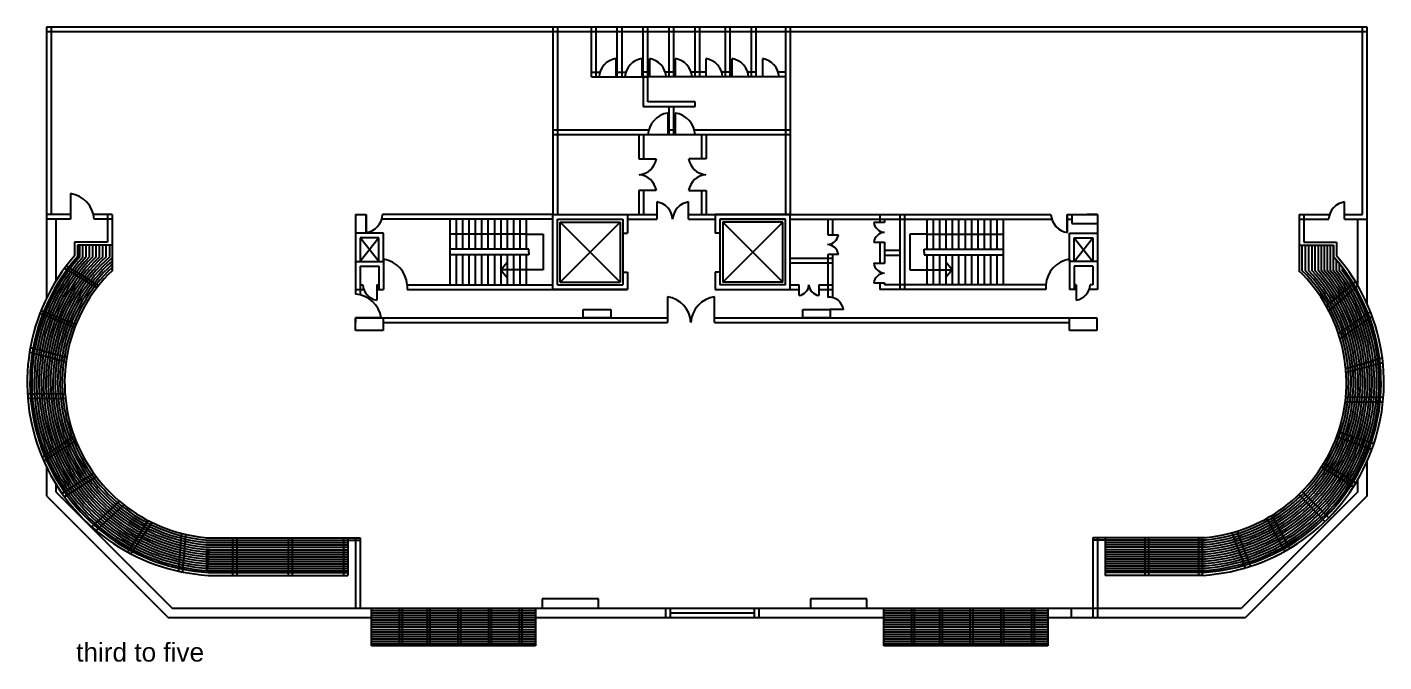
# Model space of a CAD drawing. Extents: x -212 to 1123, y -167 to 326.
# Drawn here: x -211.93 to -197.45, y -45.14 to -38.37 of the extents above; entities that cross this region are included whole.
import ezdxf

# ---------------------------------------------------------------- set-up
doc = ezdxf.new("R2010")
doc.units = 0
doc.layers.add('MIMIC_SIZE', color=7, linetype='CONTINUOUS')
doc.styles.get("Standard").update_dxf_attribs({"font": 'arial.ttf'})

msp = doc.modelspace()

# ---------------------------------------------------------------- linework, layer by layer
at = {"layer": 'MIMIC_SIZE'}
for p, q in [((-197.628, -38.368), (-211.728, -38.368)), ((-211.728, -38.368), (-211.728, -41.261)), ((-211.678, -38.368), (-211.678, -40.368)), ((-206.323, -38.368), (-206.323, -40.368)), ((-206.273, -38.368), (-206.273, -40.368)), ((-205.91, -38.899), (-205.91, -38.368)), ((-205.86, -38.899), (-205.86, -38.368)), ((-205.633, -38.899), (-205.633, -38.368)), ((-205.633, -38.899), (-205.633, -38.368)), ((-205.583, -38.899), (-205.583, -38.368)), ((-205.357, -38.899), (-205.357, -38.368)), ((-205.307, -38.899), (-205.307, -38.368)), ((-205.08, -38.899), (-205.08, -38.368)), ((-205.08, -38.899), (-205.08, -38.368)), ((-205.03, -38.899), (-205.03, -38.368)), ((-205.03, -38.899), (-205.03, -38.368)), ((-204.803, -38.899), (-204.803, -38.368)), ((-204.753, -38.899), (-204.753, -38.368)), ((-204.477, -38.899), (-204.477, -38.368)), ((-204.427, -38.899), (-204.427, -38.368)), ((-204.2, -38.899), (-204.2, -38.368)), ((-204.15, -38.899), (-204.15, -38.368)), ((-203.837, -38.368), (-203.837, -40.368)), ((-203.787, -38.368), (-203.787, -40.368)), ((-197.678, -40.368), (-197.678, -38.368)), ((-197.628, -40.418), (-197.628, -38.368)), ((-197.628, -38.418), (-211.728, -38.418)), ((-206.323, -38.418), (-206.323, -40.368)), ((-205.357, -38.899), (-205.357, -38.418)), ((-203.837, -38.418), (-203.837, -40.368)), ((-205.649, -38.704), (-205.649, -38.899)), ((-205.373, -38.704), (-205.373, -38.899)), ((-205.291, -38.704), (-205.291, -38.899)), ((-205.014, -38.704), (-205.014, -38.899)), ((-204.687, -38.704), (-204.687, -38.899)), ((-204.411, -38.704), (-204.411, -38.899)), ((-204.084, -38.704), (-204.084, -38.899)), ((-205.91, -38.849), (-205.819, -38.849)), ((-205.91, -38.899), (-205.583, -38.899)), ((-205.633, -38.849), (-205.542, -38.849)), ((-205.633, -38.899), (-205.307, -38.899)), ((-205.291, -38.849), (-205.357, -38.849)), ((-205.03, -38.899), (-205.357, -38.899)), ((-205.357, -38.899), (-205.357, -39.214)), ((-205.307, -39.164), (-205.307, -38.899)), ((-205.03, -38.849), (-205.121, -38.849)), ((-204.753, -38.899), (-205.08, -38.899)), ((-204.687, -38.849), (-204.845, -38.849)), ((-204.427, -38.899), (-204.753, -38.899)), ((-204.427, -38.849), (-204.518, -38.849)), ((-204.15, -38.899), (-204.477, -38.899)), ((-204.15, -38.849), (-204.241, -38.849)), ((-203.837, -38.899), (-204.15, -38.899)), ((-203.837, -38.849), (-203.915, -38.849)), ((-205.357, -39.214), (-204.801, -39.214)), ((-204.801, -39.164), (-205.307, -39.164)), ((-205.08, -39.518), (-205.08, -39.214)), ((-205.03, -39.518), (-205.03, -39.214)), ((-204.801, -39.214), (-204.801, -39.164)), ((-205.093, -39.284), (-205.093, -39.518)), ((-205.016, -39.284), (-205.016, -39.518)), ((-205.298, -39.468), (-206.323, -39.468)), ((-203.787, -39.518), (-206.323, -39.518)), ((-205.402, -39.518), (-205.402, -39.773)), ((-205.352, -39.518), (-205.352, -39.773)), ((-205.016, -39.468), (-205.093, -39.468)), ((-203.787, -39.468), (-204.81, -39.468)), ((-204.736, -39.518), (-204.736, -39.773)), ((-204.686, -39.518), (-204.686, -39.773)), ((-205.402, -39.773), (-205.217, -39.773)), ((-204.686, -39.773), (-204.871, -39.773)), ((-205.402, -40.112), (-205.402, -40.368)), ((-205.217, -40.112), (-205.402, -40.112)), ((-205.352, -40.112), (-205.352, -40.368)), ((-204.871, -40.112), (-204.686, -40.112)), ((-204.736, -40.112), (-204.736, -40.368)), ((-204.686, -40.112), (-204.686, -40.368)), ((-211.47, -40.144), (-211.47, -40.418)), ((-205.212, -40.233), (-205.212, -40.418)), ((-204.873, -40.418), (-204.873, -40.233)), ((-197.869, -40.418), (-197.869, -40.233)), ((-211.47, -40.368), (-211.728, -40.368)), ((-211.028, -40.368), (-211.227, -40.368)), ((-211.078, -40.368), (-211.078, -40.663)), ((-211.028, -40.368), (-211.028, -40.966)), ((-208.428, -40.368), (-208.428, -41.218)), ((-208.428, -40.368), (-208.315, -40.368)), ((-208.315, -40.368), (-208.315, -40.567)), ((-208.315, -40.559), (-208.315, -40.368)), ((-206.323, -40.368), (-208.14, -40.368)), ((-206.323, -41.168), (-206.323, -40.368)), ((-206.323, -40.368), (-205.523, -40.368)), ((-205.573, -40.368), (-205.212, -40.368)), ((-205.523, -40.368), (-205.523, -40.565)), ((-204.873, -40.368), (-203.578, -40.368)), ((-203.787, -40.368), (-204.587, -40.368)), ((-204.587, -40.368), (-204.587, -40.565)), ((-203.787, -41.168), (-203.787, -40.368)), ((-203.578, -40.368), (-201.004, -40.368)), ((-202.832, -40.368), (-201.007, -40.368)), ((-202.832, -40.368), (-202.832, -40.452)), ((-202.613, -41.168), (-202.613, -40.368)), ((-202.563, -41.168), (-202.563, -40.368)), ((-200.829, -40.368), (-200.507, -40.368)), ((-200.829, -40.368), (-200.829, -40.559)), ((-200.829, -40.559), (-200.829, -40.368)), ((-200.782, -40.368), (-200.782, -40.463)), ((-200.507, -40.368), (-200.62, -40.368)), ((-200.507, -40.368), (-200.507, -41.168)), ((-198.355, -40.368), (-198.029, -40.368)), ((-198.355, -40.368), (-198.355, -40.966)), ((-198.305, -40.368), (-198.305, -40.663)), ((-197.869, -40.368), (-197.678, -40.368)), ((-211.47, -40.418), (-211.728, -40.418)), ((-211.628, -40.418), (-211.628, -41.079)), ((-211.028, -40.418), (-211.22, -40.418)), ((-206.323, -40.418), (-208.149, -40.418)), ((-207.423, -40.418), (-207.423, -41.118)), ((-207.355, -40.418), (-207.355, -40.738)), ((-207.287, -40.418), (-207.287, -40.738)), ((-207.218, -40.418), (-207.218, -40.738)), ((-207.15, -40.418), (-207.15, -40.738)), ((-207.082, -40.418), (-207.082, -40.738)), ((-207.014, -40.418), (-207.014, -40.738)), ((-206.946, -40.418), (-206.946, -40.738)), ((-206.878, -40.418), (-206.878, -40.738)), ((-206.81, -40.418), (-206.81, -40.738)), ((-206.742, -40.418), (-206.742, -40.738)), ((-206.674, -40.418), (-206.674, -40.738)), ((-206.605, -40.418), (-206.605, -40.738)), ((-206.273, -41.118), (-206.273, -40.418)), ((-206.273, -40.418), (-205.573, -40.418)), ((-206.243, -41.088), (-206.243, -40.448)), ((-206.243, -40.448), (-205.603, -40.448)), ((-205.603, -40.448), (-206.243, -41.088)), ((-205.603, -41.088), (-206.243, -40.448)), ((-205.603, -40.448), (-205.603, -41.088)), ((-205.573, -40.418), (-205.573, -41.118)), ((-205.523, -40.418), (-205.212, -40.418)), ((-204.873, -40.418), (-204.587, -40.418)), ((-204.537, -40.418), (-203.837, -40.418)), ((-203.837, -40.418), (-204.537, -40.418)), ((-204.537, -40.418), (-204.537, -41.118)), ((-203.867, -40.448), (-204.507, -40.448)), ((-204.507, -40.448), (-204.507, -41.088)), ((-204.507, -40.448), (-203.867, -41.088)), ((-204.507, -41.088), (-203.867, -40.448)), ((-203.867, -41.088), (-203.867, -40.448)), ((-203.837, -41.118), (-203.837, -40.418)), ((-203.787, -40.418), (-203.42, -40.418)), ((-203.787, -40.418), (-203.528, -40.418)), ((-203.787, -41.168), (-203.787, -40.418)), ((-203.678, -40.418), (-203.178, -40.418)), ((-203.528, -40.418), (-200.995, -40.418)), ((-203.387, -40.418), (-203.387, -40.584)), ((-203.337, -40.418), (-203.337, -40.584)), ((-202.782, -40.452), (-202.896, -40.452)), ((-202.782, -40.418), (-201.007, -40.418)), ((-202.782, -40.418), (-202.782, -40.452)), ((-202.33, -40.418), (-202.33, -40.738)), ((-202.262, -40.418), (-202.262, -40.738)), ((-202.194, -40.418), (-202.194, -40.738)), ((-202.126, -40.418), (-202.126, -40.738)), ((-202.058, -40.418), (-202.058, -40.738)), ((-201.989, -40.418), (-201.989, -40.738)), ((-201.921, -40.418), (-201.921, -40.738)), ((-201.853, -40.418), (-201.853, -40.738)), ((-201.785, -40.418), (-201.785, -40.738)), ((-201.717, -40.418), (-201.717, -40.738)), ((-201.649, -40.418), (-201.649, -40.738)), ((-201.581, -40.418), (-201.581, -40.738)), ((-201.513, -40.418), (-201.513, -41.118)), ((-200.829, -40.418), (-200.782, -40.418)), ((-200.782, -40.463), (-200.507, -40.463)), ((-198.355, -40.418), (-198.038, -40.418)), ((-197.869, -40.418), (-197.628, -40.418)), ((-197.728, -41.124), (-197.728, -40.418)), ((-197.628, -41.32), (-197.628, -40.418)), ((-211.078, -40.663), (-211.428, -40.663)), ((-211.428, -40.663), (-211.428, -40.807)), ((-211.028, -40.693), (-211.398, -40.693)), ((-211.398, -40.693), (-211.398, -40.818)), ((-211.371, -40.818), (-211.371, -40.693)), ((-211.338, -40.818), (-211.338, -40.693)), ((-211.304, -40.818), (-211.304, -40.693)), ((-211.269, -40.818), (-211.269, -40.693)), ((-211.234, -40.818), (-211.234, -40.693)), ((-211.199, -40.818), (-211.199, -40.693)), ((-211.163, -40.818), (-211.163, -40.693)), ((-211.127, -40.818), (-211.127, -40.693)), ((-211.09, -40.818), (-211.09, -40.693)), ((-211.052, -40.818), (-211.052, -40.693)), ((-208.128, -40.567), (-208.428, -40.567)), ((-208.378, -40.617), (-208.378, -40.868)), ((-208.178, -40.617), (-208.378, -40.617)), ((-208.178, -40.617), (-208.378, -40.868)), ((-208.178, -40.868), (-208.378, -40.617)), ((-208.178, -40.868), (-208.178, -40.617)), ((-208.128, -40.868), (-208.128, -40.567)), ((-206.605, -40.578), (-207.423, -40.578)), ((-206.605, -40.578), (-206.424, -40.578)), ((-206.424, -40.578), (-206.424, -40.958)), ((-205.573, -40.565), (-205.523, -40.565)), ((-204.537, -40.565), (-204.587, -40.565)), ((-203.387, -40.584), (-203.273, -40.584)), ((-202.896, -40.661), (-202.782, -40.661)), ((-202.832, -40.661), (-202.832, -40.888)), ((-202.782, -40.661), (-202.782, -40.888)), ((-202.33, -40.578), (-202.511, -40.578)), ((-202.511, -40.578), (-202.511, -40.958)), ((-202.33, -40.578), (-201.513, -40.578)), ((-200.807, -40.868), (-200.807, -40.567)), ((-200.807, -40.567), (-200.507, -40.567)), ((-200.757, -40.868), (-200.757, -40.617)), ((-200.757, -40.617), (-200.557, -40.617)), ((-200.757, -40.617), (-200.557, -40.868)), ((-200.757, -40.868), (-200.557, -40.617)), ((-200.557, -40.617), (-200.557, -40.868)), ((-198.355, -40.693), (-197.985, -40.693)), ((-198.32, -40.966), (-198.32, -40.693)), ((-198.305, -40.663), (-197.955, -40.663)), ((-198.284, -40.966), (-198.284, -40.693)), ((-198.25, -40.966), (-198.25, -40.693)), ((-198.216, -40.966), (-198.216, -40.693)), ((-198.182, -40.966), (-198.182, -40.693)), ((-198.148, -40.966), (-198.148, -40.693)), ((-198.115, -40.966), (-198.115, -40.693)), ((-198.082, -40.966), (-198.082, -40.693)), ((-198.05, -40.966), (-198.05, -40.693)), ((-198.018, -40.966), (-198.018, -40.693)), ((-197.986, -40.966), (-197.986, -40.693)), ((-197.985, -40.693), (-197.985, -40.818)), ((-197.955, -40.663), (-197.955, -40.807)), ((-208.128, -40.844), (-208.128, -41.118)), ((-206.578, -40.738), (-207.423, -40.738)), ((-206.578, -40.798), (-207.423, -40.798)), ((-207.355, -40.798), (-207.355, -41.118)), ((-207.287, -40.798), (-207.287, -41.118)), ((-207.218, -40.798), (-207.218, -41.118)), ((-207.15, -40.798), (-207.15, -41.118)), ((-207.082, -40.798), (-207.082, -41.118)), ((-207.014, -40.798), (-207.014, -41.118)), ((-206.946, -40.798), (-206.946, -41.118)), ((-206.878, -40.798), (-206.878, -41.118)), ((-206.81, -40.798), (-206.81, -41.118)), ((-206.742, -40.798), (-206.742, -41.118)), ((-206.674, -40.798), (-206.674, -41.118)), ((-206.605, -40.798), (-206.605, -41.118)), ((-206.578, -40.768), (-206.578, -40.738)), ((-206.578, -40.768), (-206.578, -40.798)), ((-203.337, -40.835), (-203.787, -40.835)), ((-203.387, -40.793), (-203.387, -41.249)), ((-203.273, -40.793), (-203.387, -40.793)), ((-203.337, -40.793), (-203.337, -41.252)), ((-202.782, -40.749), (-202.613, -40.749)), ((-202.782, -40.799), (-202.613, -40.799)), ((-202.357, -40.768), (-202.357, -40.738)), ((-202.357, -40.738), (-201.513, -40.738)), ((-202.357, -40.768), (-202.357, -40.798)), ((-202.357, -40.798), (-201.513, -40.798)), ((-202.33, -40.798), (-202.33, -41.118)), ((-202.262, -40.798), (-202.262, -41.118)), ((-202.194, -40.798), (-202.194, -41.118)), ((-202.126, -40.798), (-202.126, -41.118)), ((-202.058, -40.798), (-202.058, -41.118)), ((-201.989, -40.798), (-201.989, -41.118)), ((-201.921, -40.798), (-201.921, -41.118)), ((-201.853, -40.798), (-201.853, -41.118)), ((-201.785, -40.798), (-201.785, -41.118)), ((-201.717, -40.798), (-201.717, -41.118)), ((-201.649, -40.798), (-201.649, -41.118)), ((-201.581, -40.798), (-201.581, -41.118)), ((-200.807, -40.844), (-200.807, -41.118)), ((-200.807, -40.844), (-200.807, -41.118)), ((-211.534, -40.939), (-211.189, -41.147)), ((-211.516, -40.915), (-211.171, -41.123)), ((-208.428, -40.868), (-208.128, -40.868)), ((-208.378, -40.918), (-208.378, -41.225)), ((-208.378, -40.918), (-208.178, -40.918)), ((-208.178, -40.918), (-208.178, -41.168)), ((-208.128, -40.868), (-208.128, -41.168)), ((-206.878, -40.958), (-206.81, -40.876)), ((-206.424, -40.958), (-206.878, -40.958)), ((-206.878, -40.958), (-206.81, -41.04)), ((-205.573, -40.981), (-205.523, -40.981)), ((-205.523, -40.981), (-205.523, -41.168)), ((-204.587, -40.981), (-204.587, -41.168)), ((-204.537, -40.981), (-204.587, -40.981)), ((-203.337, -40.885), (-203.787, -40.885)), ((-202.782, -40.888), (-202.896, -40.888)), ((-202.511, -40.958), (-202.058, -40.958)), ((-202.058, -40.958), (-202.126, -40.876)), ((-202.058, -40.958), (-202.126, -41.04)), ((-200.807, -40.868), (-200.807, -41.168)), ((-200.807, -40.868), (-200.807, -41.168)), ((-200.507, -40.868), (-200.807, -40.868)), ((-200.507, -40.868), (-200.807, -40.868)), ((-200.757, -40.918), (-200.757, -41.168)), ((-200.557, -40.918), (-200.757, -40.918)), ((-200.557, -40.918), (-200.757, -40.918)), ((-200.557, -40.918), (-200.557, -41.118)), ((-197.954, -40.966), (-197.954, -40.854)), ((-197.923, -40.966), (-197.923, -40.893)), ((-197.892, -40.966), (-197.892, -40.933)), ((-208.378, -41.118), (-208.35, -41.118)), ((-208.202, -41.118), (-208.178, -41.118)), ((-208.202, -41.118), (-208.202, -41.279)), ((-207.878, -41.118), (-206.323, -41.118)), ((-207.878, -41.118), (-207.878, -41.168)), ((-206.273, -41.118), (-205.573, -41.118)), ((-206.243, -41.088), (-205.603, -41.088)), ((-203.837, -41.118), (-204.537, -41.118)), ((-203.867, -41.088), (-204.507, -41.088)), ((-203.787, -41.118), (-203.692, -41.118)), ((-203.692, -41.232), (-203.692, -41.118)), ((-203.483, -41.118), (-203.337, -41.118)), ((-203.483, -41.118), (-203.483, -41.232)), ((-202.896, -41.097), (-202.782, -41.097)), ((-202.832, -41.097), (-202.832, -41.168)), ((-202.782, -41.097), (-202.782, -41.118)), ((-201.057, -41.118), (-202.782, -41.118)), ((-201.057, -41.118), (-201.057, -41.168)), ((-200.733, -41.118), (-200.757, -41.118)), ((-200.733, -41.118), (-200.733, -41.279)), ((-200.557, -41.118), (-200.585, -41.118)), ((-198.062, -41.346), (-197.751, -41.086)), ((-198.036, -41.394), (-197.728, -41.124)), ((-208.428, -41.168), (-208.34, -41.168)), ((-208.202, -41.168), (-208.128, -41.168)), ((-207.878, -41.168), (-205.523, -41.168)), ((-205.523, -41.168), (-206.323, -41.168)), ((-205.097, -41.244), (-205.097, -41.518)), ((-204.597, -41.518), (-204.597, -41.244)), ((-204.587, -41.168), (-203.787, -41.168)), ((-203.787, -41.168), (-203.692, -41.168)), ((-203.483, -41.168), (-203.337, -41.168)), ((-201.057, -41.168), (-202.832, -41.168)), ((-200.733, -41.168), (-200.807, -41.168)), ((-200.507, -41.168), (-200.596, -41.168)), ((-211.796, -41.42), (-211.425, -41.57)), ((-211.785, -41.39), (-211.414, -41.539)), ((-205.996, -41.468), (-205.996, -41.382)), ((-205.996, -41.382), (-205.702, -41.382)), ((-205.702, -41.382), (-205.702, -41.468)), ((-203.654, -41.468), (-203.654, -41.382)), ((-203.654, -41.382), (-203.36, -41.382)), ((-203.217, -41.382), (-203.363, -41.382)), ((-203.36, -41.382), (-203.36, -41.468)), ((-197.933, -41.64), (-197.593, -41.404)), ((-208.428, -41.468), (-208.428, -41.518)), ((-208.428, -41.468), (-205.097, -41.468)), ((-208.428, -41.605), (-208.428, -41.468)), ((-208.428, -41.468), (-208.134, -41.468)), ((-208.155, -41.468), (-208.428, -41.468)), ((-208.134, -41.468), (-208.134, -41.605)), ((-208.134, -41.518), (-205.702, -41.518)), ((-205.702, -41.468), (-205.996, -41.468)), ((-205.702, -41.518), (-205.097, -41.518)), ((-204.597, -41.468), (-200.513, -41.468)), ((-204.597, -41.518), (-203.36, -41.518)), ((-203.36, -41.468), (-203.654, -41.468)), ((-203.36, -41.518), (-200.807, -41.518)), ((-200.807, -41.605), (-200.807, -41.468)), ((-200.807, -41.468), (-200.513, -41.468)), ((-200.513, -41.468), (-200.513, -41.605)), ((-197.916, -41.693), (-197.574, -41.454)), ((-208.134, -41.605), (-208.428, -41.605)), ((-200.513, -41.605), (-200.807, -41.605)), ((-211.907, -41.835), (-211.519, -41.937)), ((-211.9, -41.787), (-211.512, -41.889)), ((-197.856, -42.009), (-197.466, -41.895)), ((-197.853, -42.048), (-197.46, -41.947)), ((-211.931, -42.278), (-211.53, -42.279)), ((-211.927, -42.328), (-211.526, -42.329)), ((-197.862, -42.365), (-197.459, -42.365)), ((-197.856, -42.317), (-197.455, -42.312)), ((-197.934, -42.684), (-197.554, -42.811)), ((-211.775, -42.955), (-211.432, -42.734)), ((-211.758, -42.998), (-211.415, -42.777)), ((-197.951, -42.734), (-197.576, -42.872)), ((-197.628, -43.368), (-197.628, -43)), ((-211.728, -43.059), (-211.728, -43.368)), ((-211.566, -43.348), (-211.223, -43.128)), ((-211.542, -43.382), (-211.199, -43.161)), ((-198.111, -43.056), (-197.774, -43.271)), ((-198.091, -43.023), (-197.749, -43.23)), ((-211.628, -43.241), (-211.628, -43.326)), ((-197.728, -43.326), (-197.728, -43.196)), ((-211.728, -43.368), (-210.428, -44.668)), ((-211.628, -43.326), (-210.387, -44.568)), ((-211.243, -43.7), (-210.947, -43.427)), ((-197.728, -43.326), (-198.97, -44.568)), ((-197.628, -43.368), (-198.928, -44.668)), ((-198.356, -43.355), (-198.078, -43.642)), ((-198.323, -43.322), (-198.038, -43.602)), ((-211.198, -43.737), (-210.902, -43.464)), ((-198.647, -43.579), (-198.453, -43.929)), ((-210.643, -43.632), (-210.863, -43.968)), ((-210.599, -43.654), (-210.826, -43.988)), ((-198.702, -43.611), (-198.507, -43.961)), ((-210.29, -43.776), (-210.319, -44.174)), ((-210.245, -43.779), (-210.275, -44.177)), ((-210.028, -43.818), (-208.378, -43.818)), ((-210.028, -43.843), (-208.378, -43.843)), ((-210.028, -43.868), (-208.511, -43.868)), ((-209.74, -43.818), (-209.74, -44.217)), ((-209.695, -43.818), (-209.695, -44.217)), ((-209.148, -43.818), (-209.148, -44.217)), ((-209.103, -43.818), (-209.103, -44.217)), ((-208.556, -43.818), (-208.556, -44.217)), ((-208.511, -43.818), (-208.511, -44.217)), ((-208.428, -43.818), (-208.428, -44.568)), ((-208.378, -43.818), (-208.378, -44.568)), ((-200.557, -43.818), (-200.557, -44.668)), ((-199.355, -43.818), (-200.557, -43.818)), ((-199.355, -43.843), (-200.557, -43.843)), ((-200.507, -43.818), (-200.507, -44.668)), ((-200.424, -43.818), (-200.424, -44.217)), ((-199.355, -43.868), (-200.424, -43.868)), ((-200.001, -43.818), (-200.001, -44.217)), ((-199.963, -43.818), (-199.963, -44.217)), ((-199.428, -43.818), (-199.428, -44.217)), ((-199.39, -43.818), (-199.39, -44.217)), ((-199.073, -43.762), (-198.929, -44.137)), ((-199.018, -43.746), (-198.874, -44.121)), ((-210.028, -43.893), (-208.511, -43.893)), ((-210.028, -43.918), (-208.511, -43.918)), ((-210.028, -43.943), (-208.511, -43.943)), ((-210.028, -43.968), (-208.511, -43.968)), ((-210.028, -43.993), (-208.511, -43.993)), ((-210.028, -44.018), (-208.511, -44.018)), ((-199.355, -43.893), (-200.424, -43.893)), ((-199.355, -43.918), (-200.424, -43.918)), ((-199.355, -43.943), (-200.424, -43.943)), ((-199.355, -43.968), (-200.424, -43.968)), ((-199.355, -43.993), (-200.424, -43.993)), ((-199.355, -44.018), (-200.424, -44.018)), ((-210.028, -44.043), (-208.511, -44.043)), ((-210.028, -44.068), (-208.511, -44.068)), ((-210.028, -44.093), (-208.511, -44.093)), ((-210.028, -44.118), (-208.511, -44.118)), ((-210.028, -44.143), (-208.511, -44.143)), ((-210.028, -44.168), (-208.511, -44.168)), ((-199.355, -44.043), (-200.424, -44.043)), ((-199.355, -44.068), (-200.424, -44.068)), ((-199.355, -44.093), (-200.424, -44.093)), ((-199.355, -44.118), (-200.424, -44.118)), ((-199.355, -44.143), (-200.424, -44.143)), ((-199.355, -44.168), (-200.424, -44.168)), ((-210.003, -44.187), (-208.511, -44.187)), ((-210.003, -44.217), (-208.511, -44.217)), ((-199.38, -44.187), (-200.424, -44.187)), ((-199.38, -44.217), (-200.424, -44.217)), ((-205.835, -44.468), (-206.435, -44.468)), ((-206.435, -44.468), (-206.435, -44.568)), ((-205.835, -44.568), (-205.835, -44.468)), ((-202.969, -44.468), (-203.569, -44.468)), ((-203.569, -44.468), (-203.569, -44.568)), ((-202.969, -44.568), (-202.969, -44.468)), ((-210.387, -44.568), (-204.584, -44.568)), ((-208.257, -44.568), (-206.507, -44.568)), ((-208.257, -44.968), (-208.257, -44.568)), ((-208.257, -44.593), (-206.507, -44.593)), ((-207.961, -44.568), (-207.961, -44.949)), ((-207.932, -44.568), (-207.932, -44.949)), ((-207.664, -44.568), (-207.664, -44.949)), ((-207.634, -44.568), (-207.634, -44.949)), ((-207.336, -44.568), (-207.336, -44.949)), ((-207.306, -44.568), (-207.306, -44.949)), ((-207.008, -44.568), (-207.008, -44.949)), ((-206.979, -44.568), (-206.979, -44.949)), ((-206.681, -44.568), (-206.681, -44.949)), ((-206.651, -44.568), (-206.651, -44.949)), ((-206.507, -44.568), (-206.507, -44.968)), ((-206.435, -44.568), (-205.835, -44.568)), ((-205.114, -44.668), (-205.114, -44.568)), ((-205.064, -44.668), (-205.064, -44.568)), ((-204.584, -44.568), (-198.97, -44.568)), ((-204.172, -44.568), (-204.172, -44.668)), ((-204.122, -44.568), (-204.122, -44.668)), ((-203.569, -44.568), (-202.969, -44.568)), ((-202.788, -44.568), (-201.038, -44.568)), ((-202.788, -44.968), (-202.788, -44.568)), ((-202.788, -44.593), (-201.038, -44.593)), ((-202.493, -44.568), (-202.493, -44.949)), ((-202.463, -44.568), (-202.463, -44.949)), ((-202.195, -44.568), (-202.195, -44.949)), ((-202.165, -44.568), (-202.165, -44.949)), ((-201.868, -44.568), (-201.868, -44.949)), ((-201.838, -44.568), (-201.838, -44.949)), ((-201.54, -44.568), (-201.54, -44.949)), ((-201.51, -44.568), (-201.51, -44.949)), ((-201.212, -44.568), (-201.212, -44.949)), ((-201.183, -44.568), (-201.183, -44.949)), ((-201.038, -44.568), (-201.038, -44.968)), ((-200.789, -44.568), (-200.789, -44.668)), ((-210.428, -44.668), (-208.257, -44.668)), ((-208.257, -44.618), (-206.507, -44.618)), ((-208.257, -44.643), (-206.507, -44.643)), ((-208.257, -44.668), (-206.507, -44.668)), ((-208.257, -44.693), (-206.507, -44.693)), ((-208.257, -44.718), (-206.507, -44.718)), ((-208.257, -44.743), (-206.507, -44.743)), ((-206.507, -44.668), (-201.038, -44.668)), ((-205.064, -44.618), (-204.172, -44.618)), ((-202.788, -44.618), (-201.038, -44.618)), ((-202.788, -44.643), (-201.038, -44.643)), ((-202.788, -44.693), (-201.038, -44.693)), ((-202.788, -44.718), (-201.038, -44.718)), ((-202.788, -44.743), (-201.038, -44.743)), ((-201.038, -44.668), (-198.928, -44.668)), ((-208.257, -44.768), (-206.507, -44.768)), ((-208.257, -44.793), (-206.507, -44.793)), ((-208.257, -44.818), (-206.507, -44.818)), ((-208.257, -44.843), (-206.507, -44.843)), ((-208.257, -44.868), (-206.507, -44.868)), ((-208.257, -44.893), (-206.507, -44.893)), ((-202.788, -44.768), (-201.038, -44.768)), ((-202.788, -44.793), (-201.038, -44.793)), ((-202.788, -44.818), (-201.038, -44.818)), ((-202.788, -44.843), (-201.038, -44.843)), ((-202.788, -44.868), (-201.038, -44.868)), ((-202.788, -44.893), (-201.038, -44.893)), ((-208.257, -44.918), (-206.507, -44.918)), ((-208.257, -44.943), (-206.507, -44.943)), ((-206.507, -44.949), (-208.257, -44.949)), ((-206.507, -44.968), (-208.257, -44.968)), ((-202.788, -44.918), (-201.038, -44.918)), ((-202.788, -44.943), (-201.038, -44.943)), ((-201.038, -44.949), (-202.788, -44.949)), ((-201.038, -44.968), (-202.788, -44.968))]:
    msp.add_line(p, q, dxfattribs=at)
for centre, radius, start, end in [((-205.618, -38.912), 0.211, 98.6442, 176.4307), ((-205.341, -38.912), 0.211, 98.6442, 176.4307), ((-205.322, -38.912), 0.211, 3.5693, 81.3558), ((-205.046, -38.912), 0.211, 3.5693, 81.3558), ((-204.719, -38.912), 0.211, 3.5693, 81.3558), ((-204.442, -38.912), 0.211, 3.5693, 81.3558), ((-204.116, -38.912), 0.211, 3.5693, 81.3558), ((-205.055, -39.533), 0.252, 98.6442, 176.4307), ((-205.053, -39.533), 0.252, 3.5693, 81.3558), ((-205.414, -39.743), 0.2, 273.5693, 351.3558), ((-204.674, -39.743), 0.2, 188.6442, 266.4307), ((-205.414, -40.142), 0.2, 8.6442, 86.4307), ((-204.674, -40.142), 0.2, 93.5693, 171.3558), ((-211.514, -40.436), 0.295, 3.5693, 81.3558), ((-205.242, -40.43), 0.2, 3.5693, 81.3558), ((-204.843, -40.43), 0.2, 98.6442, 176.4307), ((-197.839, -40.43), 0.2, 98.6442, 176.4307), ((-208.346, -40.355), 0.207, 278.6442, 356.4307), ((-200.797, -40.355), 0.207, 183.5693, 261.3558), ((-202.774, -40.434), 0.123, 188.6442, 266.4307), ((-202.774, -40.68), 0.123, 93.5693, 171.3558), ((-203.395, -40.565), 0.123, 273.5693, 351.3558), ((-203.395, -40.811), 0.123, 8.6442, 86.4307), ((-209.873, -42.16), 2.061, 138.9716, 266.3822), ((-209.873, -42.16), 2.031, 138.656, 266.3822), ((-209.873, -42.16), 2.011, 138.1527, 266.3822), ((-209.873, -42.16), 1.986, 137.5034, 266.3822), ((-209.873, -42.16), 1.961, 136.8305, 266.3822), ((-209.873, -42.16), 1.961, 136.8305, 266.3822), ((-209.873, -42.16), 1.936, 136.1325, 266.3822), ((-209.873, -42.16), 1.911, 135.4076, 266.3822), ((-209.873, -42.16), 1.886, 134.6539, 266.3822), ((-209.873, -42.16), 1.861, 133.8694, 266.3822), ((-209.873, -42.16), 1.836, 133.0518, 266.3822), ((-209.873, -42.16), 1.811, 132.1983, 266.3822), ((-209.873, -42.16), 1.786, 131.3061, 266.3822), ((-209.873, -42.16), 1.761, 130.9772, 266.3822), ((-208.172, -41.136), 0.295, 3.5693, 81.3558), ((-200.763, -41.136), 0.295, 98.6442, 176.4307), ((-199.51, -42.16), 2.031, 273.6178, 41.344), ((-199.51, -42.16), 2.061, 273.6178, 41.0284), ((-209.873, -42.16), 1.736, 131.6978, 266.3822), ((-209.873, -42.16), 1.711, 132.448, 266.3822), ((-209.873, -42.16), 1.686, 133.23, 266.3822), ((-209.873, -42.16), 1.661, 134.0461, 266.3822), ((-202.774, -40.869), 0.123, 188.6442, 266.4307), ((-202.774, -41.115), 0.123, 93.5693, 171.3558), ((-199.51, -42.16), 1.661, 273.6178, 45.9539), ((-199.51, -42.16), 1.686, 273.6178, 45.0824), ((-199.51, -42.16), 1.711, 273.6178, 44.2489), ((-199.51, -42.16), 1.736, 273.6178, 43.4505), ((-199.51, -42.16), 1.736, 273.6178, 43.4505), ((-199.51, -42.16), 1.761, 273.6178, 42.6848), ((-199.51, -42.16), 1.786, 273.6178, 41.9495), ((-199.51, -42.16), 1.811, 273.6178, 41.2425), ((-199.51, -42.16), 1.836, 273.6178, 40.562), ((-199.51, -42.16), 1.861, 273.6178, 39.9064), ((-199.51, -42.16), 1.886, 273.6178, 39.2741), ((-199.51, -42.16), 1.911, 273.6178, 38.6638), ((-199.51, -42.16), 1.936, 273.6178, 38.0743), ((-199.51, -42.16), 1.961, 273.6178, 37.5043), ((-199.51, -42.16), 1.986, 273.6178, 36.9528), ((-199.51, -42.16), 2.011, 273.6178, 36.4189), ((-208.176, -41.107), 0.175, 183.5693, 261.3558), ((-203.71, -41.11), 0.123, 278.6442, 356.4307), ((-203.464, -41.11), 0.123, 183.5693, 261.3558), ((-200.759, -41.107), 0.175, 278.6442, 356.4307), ((-208.446, -41.512), 0.295, 8.6442, 86.4307), ((-205.142, -41.536), 0.295, 3.5693, 81.3558), ((-204.553, -41.536), 0.295, 98.6442, 176.4307), ((-203.373, -41.406), 0.157, 8.6442, 95.3382)]:
    msp.add_arc(centre, radius, start, end, dxfattribs=at)

# ---------------------------------------------------------------- texts
msp.add_text('third to five', height=0.2, dxfattribs=at).set_placement((-211.411, -45.137))

doc.saveas('drawing.dxf')
